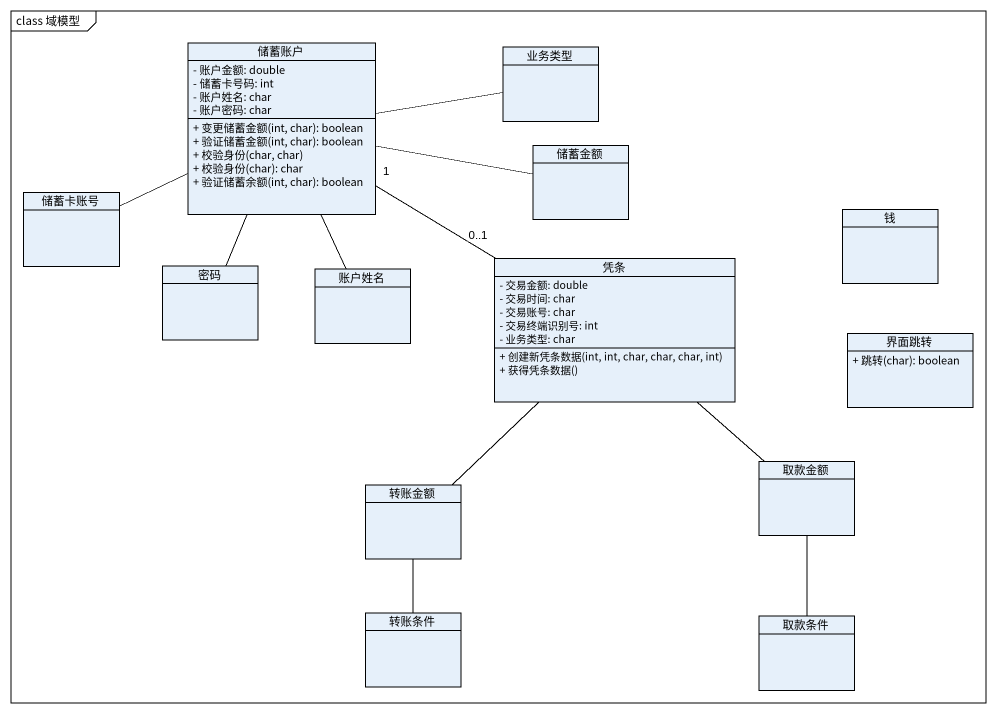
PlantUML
@startuml
mainframe class 域模型
hide circle
hide empty members
skinparam classAttributeIconSize 0
class 储蓄账户 {
  - 账户金额: double
  - 储蓄卡号码: int
  - 账户姓名: char
  - 账户密码: char
  + 变更储蓄金额(int, char): boolean
  + 验证储蓄金额(int, char): boolean
  + 校验身份(char, char)
  + 校验身份(char): char
  + 验证储蓄余额(int, char): boolean
}
class 业务类型
class 储蓄金额
class 储蓄卡账号
class 钱
class 密码
class 账户姓名
class 凭条 {
  - 交易金额: double
  - 交易时间: char
  - 交易账号: char
  - 交易终端识别号: int
  - 业务类型: char
  + 创建新凭条数据(int, int, char, char, char, int)
  + 获得凭条数据()
}
class 界面跳转 {
  + 跳转(char): boolean
}
class 取款金额
class 转账金额
class 转账条件
class 取款条件
储蓄账户 -right- 业务类型
储蓄账户 -right- 储蓄金额
储蓄账户 -left- 储蓄卡账号
储蓄账户 -- 密码
储蓄账户 -- 账户姓名
储蓄账户 "1" -- "0..1" 凭条
凭条 -- 取款金额
凭条 -- 转账金额
取款金额 -- 取款条件
转账条件 -up- 转账金额
@enduml
